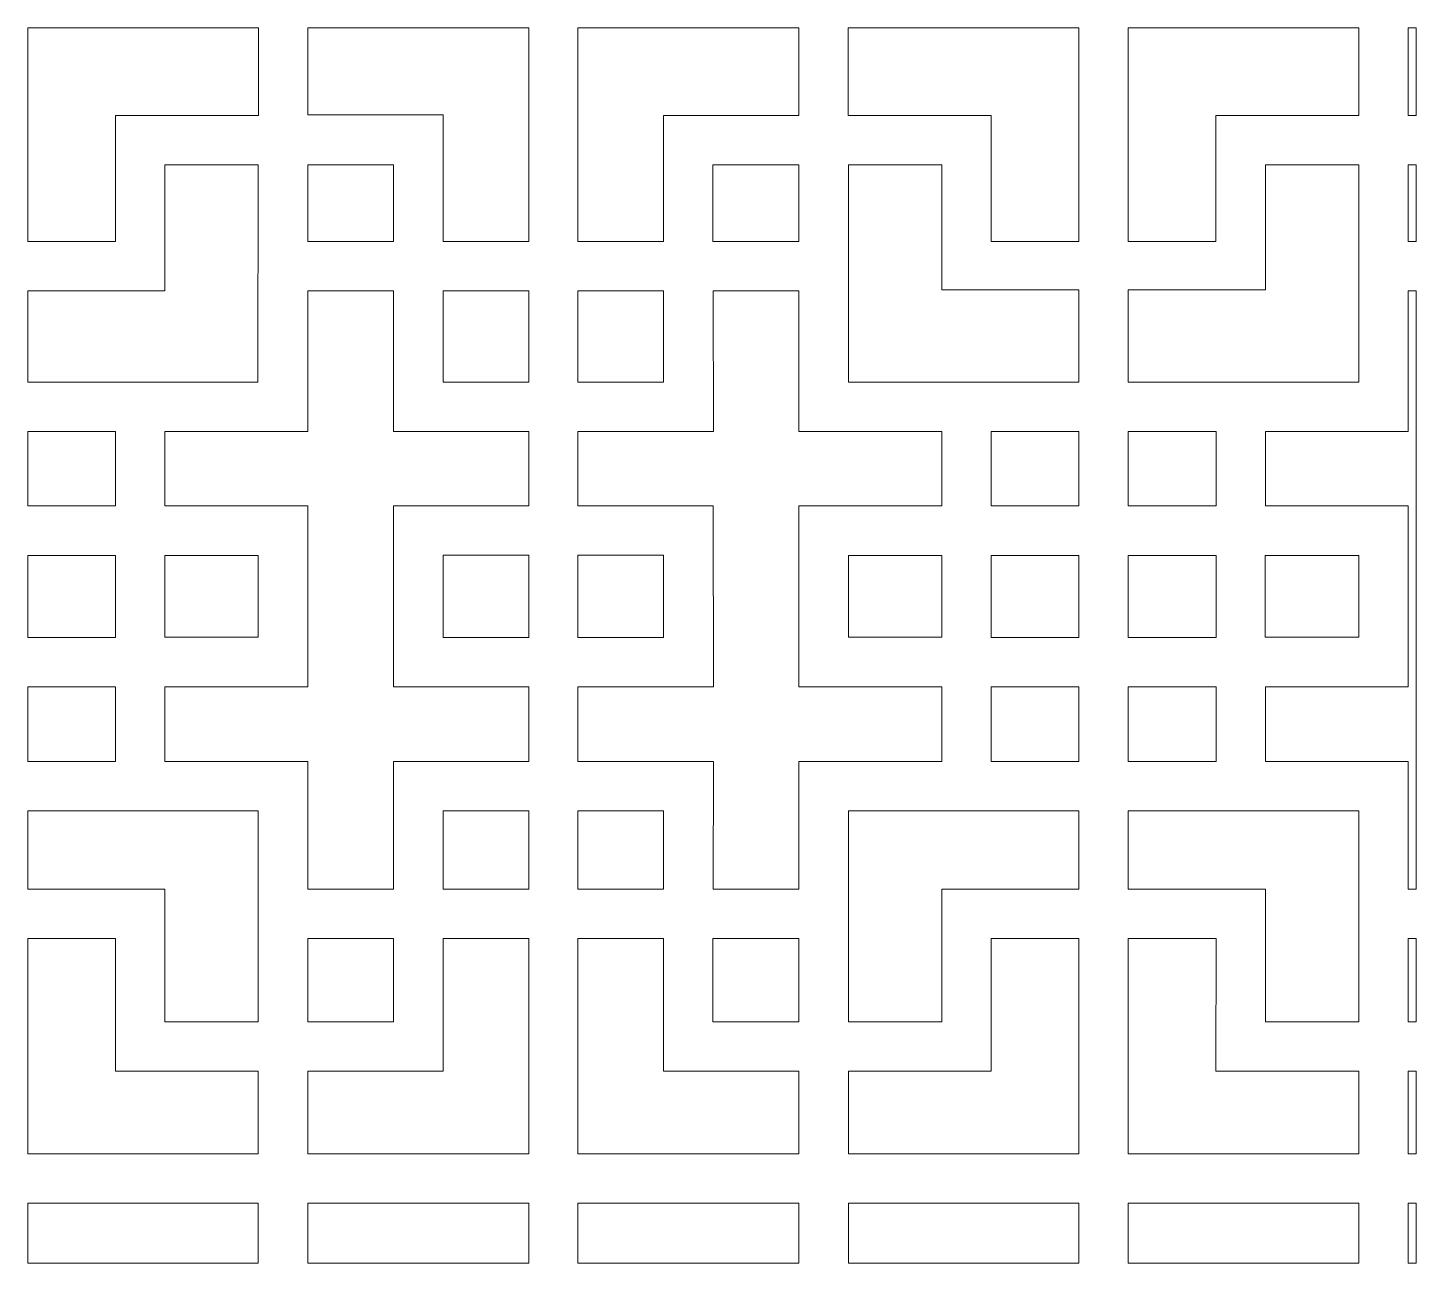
# Model space of a CAD drawing. Header units: centimetres. Extents: x -193 to 324, y -200 to 64.
# Drawn here: x 1.3 to 51.9, y -199.8 to -154.7 of the extents above; entities that cross this region are included whole.
import ezdxf

# ---------------------------------------------------------------- set-up
doc = ezdxf.new("R2010")
doc.units = ezdxf.units.CM
doc.header["$MEASUREMENT"] = 0
doc.layers.add('layer 1', color=7, linetype='Continuous')

msp = doc.modelspace()

# ---------------------------------------------------------------- linework, layer by layer
at = {"layer": 'layer 1', "color": 114, "lineweight": 9}
for points, knots in [([(4.50691, -157.9025), (4.50691, -157.9025), (4.50692, -162.4925), (4.50692, -162.4925), (4.50692, -162.4925), (4.50692, -162.4925), (1.30942, -162.4925), (1.30942, -162.4925), (1.30942, -162.4925), (1.30942, -162.4925), (1.30942, -154.7025), (1.30942, -154.7025), (1.30942, -154.7025), (1.30942, -154.7025), (9.71442, -154.7025), (9.71442, -154.7025), (9.71442, -154.7025), (9.71442, -154.7025), (9.71442, -157.9025), (9.71442, -157.9025), (9.71442, -157.9025), (9.71442, -157.9025), (4.50691, -157.9025), (4.50691, -157.9025)], [0, 0, 0, 0, 0.14285714, 0.14285714, 0.14285714, 0.14285714, 0.28571429, 0.28571429, 0.28571429, 0.28571429, 0.42857143, 0.42857143, 0.42857143, 0.42857143, 0.57142857, 0.57142857, 0.57142857, 0.57142857, 0.71428571, 0.71428571, 0.71428571, 0.71428571, 1, 1, 1, 1]), ([(16.44692, -157.87692), (16.44692, -157.87692), (11.51442, -157.87692), (11.51442, -157.87692), (11.51442, -157.87692), (11.51442, -157.87692), (11.51442, -154.7025), (11.51442, -154.7025), (11.51442, -154.7025), (11.51442, -154.7025), (19.57192, -154.7025), (19.57192, -154.7025), (19.57192, -154.7025), (19.57192, -154.7025), (19.57192, -162.4925), (19.57192, -162.4925), (19.57192, -162.4925), (19.57192, -162.4925), (16.44692, -162.4925), (16.44692, -162.4925), (16.44692, -162.4925), (16.44692, -162.4925), (16.44692, -157.87692), (16.44692, -157.87692)], [0, 0, 0, 0, 0.14285714, 0.14285714, 0.14285714, 0.14285714, 0.28571429, 0.28571429, 0.28571429, 0.28571429, 0.42857143, 0.42857143, 0.42857143, 0.42857143, 0.57142857, 0.57142857, 0.57142857, 0.57142857, 0.71428571, 0.71428571, 0.71428571, 0.71428571, 1, 1, 1, 1]), ([(29.41942, -154.7025), (29.41942, -154.7025), (29.41942, -157.9025), (29.41942, -157.9025), (29.41942, -157.9025), (29.41942, -157.9025), (24.48692, -157.90249), (24.48692, -157.90249), (24.48692, -157.90249), (24.48692, -157.90249), (24.48692, -162.4925), (24.48692, -162.4925), (24.48692, -162.4925), (24.48692, -162.4925), (21.36192, -162.4925), (21.36192, -162.4925), (21.36192, -162.4925), (21.36192, -162.4925), (21.36192, -154.7025), (21.36192, -154.7025), (21.36192, -154.7025), (21.36192, -154.7025), (29.41942, -154.7025), (29.41942, -154.7025)], [0, 0, 0, 0, 0.14285714, 0.14285714, 0.14285714, 0.14285714, 0.28571429, 0.28571429, 0.28571429, 0.28571429, 0.42857143, 0.42857143, 0.42857143, 0.42857143, 0.57142857, 0.57142857, 0.57142857, 0.57142857, 0.71428571, 0.71428571, 0.71428571, 0.71428571, 1, 1, 1, 1]), ([(39.62442, -154.7025), (39.62442, -154.7025), (39.62442, -162.4925), (39.62442, -162.4925), (39.62442, -162.4925), (39.62442, -162.4925), (36.42692, -162.4925), (36.42692, -162.4925), (36.42692, -162.4925), (36.42692, -162.4925), (36.42692, -157.9025), (36.42692, -157.9025), (36.42692, -157.9025), (36.42692, -157.9025), (31.21942, -157.9025), (31.21942, -157.9025), (31.21942, -157.9025), (31.21942, -157.9025), (31.21942, -154.7025), (31.21942, -154.7025), (31.21942, -154.7025), (31.21942, -154.7025), (39.62442, -154.7025), (39.62442, -154.7025)], [0, 0, 0, 0, 0.14285714, 0.14285714, 0.14285714, 0.14285714, 0.28571429, 0.28571429, 0.28571429, 0.28571429, 0.42857143, 0.42857143, 0.42857143, 0.42857143, 0.57142857, 0.57142857, 0.57142857, 0.57142857, 0.71428571, 0.71428571, 0.71428571, 0.71428571, 1, 1, 1, 1]), ([(41.42398, -154.7025), (41.42398, -154.7025), (41.42398, -162.4925), (41.42398, -162.4925), (41.42398, -162.4925), (41.42398, -162.4925), (44.62148, -162.4925), (44.62148, -162.4925), (44.62148, -162.4925), (44.62148, -162.4925), (44.62148, -157.9025), (44.62148, -157.9025), (44.62148, -157.9025), (44.62148, -157.9025), (49.82898, -157.9025), (49.82898, -157.9025), (49.82898, -157.9025), (49.82898, -157.9025), (49.82898, -154.7025), (49.82898, -154.7025), (49.82898, -154.7025), (49.82898, -154.7025), (41.42398, -154.7025), (41.42398, -154.7025)], [0, 0, 0, 0, 0.14285714, 0.14285714, 0.14285714, 0.14285714, 0.28571429, 0.28571429, 0.28571429, 0.28571429, 0.42857143, 0.42857143, 0.42857143, 0.42857143, 0.57142857, 0.57142857, 0.57142857, 0.57142857, 0.71428571, 0.71428571, 0.71428571, 0.71428571, 1, 1, 1, 1]), ([(51.92243, -157.90245), (51.92243, -157.90245), (51.62898, -157.9025), (51.62898, -157.9025), (51.62898, -157.9025), (51.62898, -157.9025), (51.62898, -154.7025), (51.62898, -154.7025), (51.62898, -154.7025), (51.62898, -154.7025), (51.92243, -154.70249), (51.92243, -154.70249), (51.92243, -154.70249), (51.92243, -154.70249), (51.92243, -157.90245), (51.92243, -157.90245)], [0, 0, 0, 0, 0.2, 0.2, 0.2, 0.2, 0.4, 0.4, 0.4, 0.4, 0.6, 0.6, 0.6, 0.6, 1, 1, 1, 1]), ([(9.69581, -167.62756), (9.69581, -167.62756), (1.30942, -167.62749), (1.30942, -167.62749), (1.30942, -167.62749), (1.30942, -167.62749), (1.30942, -164.29249), (1.30942, -164.29249), (1.30942, -164.29249), (1.30942, -164.29249), (6.30942, -164.29295), (6.30942, -164.29295), (6.30942, -164.29295), (6.30942, -164.29295), (6.30942, -159.7025), (6.30942, -159.7025), (6.30942, -159.7025), (6.30942, -159.7025), (9.71192, -159.7025), (9.71192, -159.7025), (9.71192, -159.7025), (9.71192, -159.7025), (9.69581, -167.62756), (9.69581, -167.62756)], [0, 0, 0, 0, 0.14285714, 0.14285714, 0.14285714, 0.14285714, 0.28571429, 0.28571429, 0.28571429, 0.28571429, 0.42857143, 0.42857143, 0.42857143, 0.42857143, 0.57142857, 0.57142857, 0.57142857, 0.57142857, 0.71428571, 0.71428571, 0.71428571, 0.71428571, 1, 1, 1, 1]), ([(11.51442, -159.7025), (11.51442, -159.7025), (14.64692, -159.7025), (14.64692, -159.7025), (14.64692, -159.7025), (14.64692, -159.7025), (14.64692, -162.4925), (14.64692, -162.4925), (14.64692, -162.4925), (14.64692, -162.4925), (11.51442, -162.4925), (11.51442, -162.4925), (11.51442, -162.4925), (11.51442, -162.4925), (11.51442, -159.7025), (11.51442, -159.7025)], [0, 0, 0, 0, 0.2, 0.2, 0.2, 0.2, 0.4, 0.4, 0.4, 0.4, 0.6, 0.6, 0.6, 0.6, 1, 1, 1, 1]), ([(26.28692, -159.7025), (26.28692, -159.7025), (29.41942, -159.7025), (29.41942, -159.7025), (29.41942, -159.7025), (29.41942, -159.7025), (29.41942, -162.4925), (29.41942, -162.4925), (29.41942, -162.4925), (29.41942, -162.4925), (26.28692, -162.4925), (26.28692, -162.4925), (26.28692, -162.4925), (26.28692, -162.4925), (26.28692, -159.7025), (26.28692, -159.7025)], [0, 0, 0, 0, 0.2, 0.2, 0.2, 0.2, 0.4, 0.4, 0.4, 0.4, 0.6, 0.6, 0.6, 0.6, 1, 1, 1, 1]), ([(31.22192, -167.62749), (31.22192, -167.62749), (31.22192, -159.7025), (31.22192, -159.7025), (31.22192, -159.7025), (31.22192, -159.7025), (34.62595, -159.7025), (34.62595, -159.7025), (34.62595, -159.7025), (34.62595, -159.7025), (34.62442, -164.25875), (34.62442, -164.25875), (34.62442, -164.25875), (34.62442, -164.25875), (39.62442, -164.25875), (39.62442, -164.25875), (39.62442, -164.25875), (39.62442, -164.25875), (39.62442, -167.62749), (39.62442, -167.62749), (39.62442, -167.62749), (39.62442, -167.62749), (31.22192, -167.62749), (31.22192, -167.62749)], [0, 0, 0, 0, 0.14285714, 0.14285714, 0.14285714, 0.14285714, 0.28571429, 0.28571429, 0.28571429, 0.28571429, 0.42857143, 0.42857143, 0.42857143, 0.42857143, 0.57142857, 0.57142857, 0.57142857, 0.57142857, 0.71428571, 0.71428571, 0.71428571, 0.71428571, 1, 1, 1, 1]), ([(49.82648, -167.62749), (49.82648, -167.62749), (49.82648, -159.7025), (49.82648, -159.7025), (49.82648, -159.7025), (49.82648, -159.7025), (46.42245, -159.7025), (46.42245, -159.7025), (46.42245, -159.7025), (46.42245, -159.7025), (46.42398, -164.25875), (46.42398, -164.25875), (46.42398, -164.25875), (46.42398, -164.25875), (41.42398, -164.25875), (41.42398, -164.25875), (41.42398, -164.25875), (41.42398, -164.25875), (41.42398, -167.62749), (41.42398, -167.62749), (41.42398, -167.62749), (41.42398, -167.62749), (49.82648, -167.62749), (49.82648, -167.62749)], [0, 0, 0, 0, 0.14285714, 0.14285714, 0.14285714, 0.14285714, 0.28571429, 0.28571429, 0.28571429, 0.28571429, 0.42857143, 0.42857143, 0.42857143, 0.42857143, 0.57142857, 0.57142857, 0.57142857, 0.57142857, 0.71428571, 0.71428571, 0.71428571, 0.71428571, 1, 1, 1, 1]), ([(51.92243, -162.49239), (51.92243, -162.49239), (51.62898, -162.4925), (51.62898, -162.4925), (51.62898, -162.4925), (51.62898, -162.4925), (51.62898, -159.7025), (51.62898, -159.7025), (51.62898, -159.7025), (51.62898, -159.7025), (51.92243, -159.7025), (51.92243, -159.7025), (51.92243, -159.7025), (51.92243, -159.7025), (51.92243, -162.49239), (51.92243, -162.49239)], [0, 0, 0, 0, 0.2, 0.2, 0.2, 0.2, 0.4, 0.4, 0.4, 0.4, 0.6, 0.6, 0.6, 0.6, 1, 1, 1, 1]), ([(11.51443, -172.1425), (11.51443, -172.1425), (11.51442, -178.73748), (11.51442, -178.73748), (11.51442, -178.73748), (11.51442, -178.73748), (6.30942, -178.73749), (6.30942, -178.73749), (6.30942, -178.73749), (6.30942, -178.73749), (6.30942, -181.45749), (6.30942, -181.45749), (6.30942, -181.45749), (6.30942, -181.45749), (11.51442, -181.45749), (11.51442, -181.45749), (11.51442, -181.45749), (11.51442, -181.45749), (11.51442, -186.1175), (11.51442, -186.1175), (11.51442, -186.1175), (11.51442, -186.1175), (14.64192, -186.1175), (14.64192, -186.1175), (14.64192, -186.1175), (14.64192, -186.1175), (14.64192, -181.45501), (14.64192, -181.45501), (14.64192, -181.45501), (14.64192, -181.45501), (19.57692, -181.45749), (19.57692, -181.45749), (19.57692, -181.45749), (19.57692, -181.45749), (19.57692, -178.73749), (19.57692, -178.73749), (19.57692, -178.73749), (19.57692, -178.73749), (14.64192, -178.73749), (14.64192, -178.73749), (14.64192, -178.73749), (14.64192, -178.73749), (14.64192, -172.14251), (14.64192, -172.14251), (14.64192, -172.14251), (14.64192, -172.14251), (19.57692, -172.1425), (19.57692, -172.1425), (19.57692, -172.1425), (19.57692, -172.1425), (19.57692, -169.42999), (19.57692, -169.42999), (19.57692, -169.42999), (19.57692, -169.42999), (14.64192, -169.43), (14.64192, -169.43), (14.64192, -169.43), (14.64192, -169.43), (14.64192, -164.29249), (14.64192, -164.29249), (14.64192, -164.29249), (14.64192, -164.29249), (11.51442, -164.29249), (11.51442, -164.29249), (11.51442, -164.29249), (11.51442, -164.29249), (11.51442, -169.42999), (11.51442, -169.42999), (11.51442, -169.42999), (11.51442, -169.42999), (6.30942, -169.42999), (6.30942, -169.42999), (6.30942, -169.42999), (6.30942, -169.42999), (6.30942, -172.1425), (6.30942, -172.1425), (6.30942, -172.1425), (6.30942, -172.1425), (11.51443, -172.1425), (11.51443, -172.1425)], [0, 0, 0, 0, 0.04761905, 0.04761905, 0.04761905, 0.04761905, 0.0952381, 0.0952381, 0.0952381, 0.0952381, 0.14285714, 0.14285714, 0.14285714, 0.14285714, 0.19047619, 0.19047619, 0.19047619, 0.19047619, 0.23809524, 0.23809524, 0.23809524, 0.23809524, 0.28571429, 0.28571429, 0.28571429, 0.28571429, 0.33333333, 0.33333333, 0.33333333, 0.33333333, 0.38095238, 0.38095238, 0.38095238, 0.38095238, 0.42857143, 0.42857143, 0.42857143, 0.42857143, 0.47619048, 0.47619048, 0.47619048, 0.47619048, 0.52380952, 0.52380952, 0.52380952, 0.52380952, 0.57142857, 0.57142857, 0.57142857, 0.57142857, 0.61904762, 0.61904762, 0.61904762, 0.61904762, 0.66666667, 0.66666667, 0.66666667, 0.66666667, 0.71428571, 0.71428571, 0.71428571, 0.71428571, 0.76190476, 0.76190476, 0.76190476, 0.76190476, 0.80952381, 0.80952381, 0.80952381, 0.80952381, 0.85714286, 0.85714286, 0.85714286, 0.85714286, 0.9047619, 0.9047619, 0.9047619, 0.9047619, 1, 1, 1, 1]), ([(16.44692, -164.29499), (16.44692, -164.29499), (19.57692, -164.29499), (19.57692, -164.29499), (19.57692, -164.29499), (19.57692, -164.29499), (19.57692, -167.62749), (19.57692, -167.62749), (19.57692, -167.62749), (19.57692, -167.62749), (16.44692, -167.62749), (16.44692, -167.62749), (16.44692, -167.62749), (16.44692, -167.62749), (16.44692, -164.29499), (16.44692, -164.29499)], [0, 0, 0, 0, 0.2, 0.2, 0.2, 0.2, 0.4, 0.4, 0.4, 0.4, 0.6, 0.6, 0.6, 0.6, 1, 1, 1, 1]), ([(26.3044, -178.73749), (26.3044, -178.73749), (26.29192, -172.14249), (26.29192, -172.14249), (26.29192, -172.14249), (26.29192, -172.14249), (21.35692, -172.1425), (21.35692, -172.1425), (21.35692, -172.1425), (21.35692, -172.1425), (21.35692, -169.42999), (21.35692, -169.42999), (21.35692, -169.42999), (21.35692, -169.42999), (26.30439, -169.42999), (26.30439, -169.42999), (26.30439, -169.42999), (26.30439, -169.42999), (26.29192, -164.29249), (26.29192, -164.29249), (26.29192, -164.29249), (26.29192, -164.29249), (29.41942, -164.29249), (29.41942, -164.29249), (29.41942, -164.29249), (29.41942, -164.29249), (29.41942, -169.42999), (29.41942, -169.42999), (29.41942, -169.42999), (29.41942, -169.42999), (34.62442, -169.42999), (34.62442, -169.42999), (34.62442, -169.42999), (34.62442, -169.42999), (34.62442, -172.1425), (34.62442, -172.1425), (34.62442, -172.1425), (34.62442, -172.1425), (29.41942, -172.14249), (29.41942, -172.14249), (29.41942, -172.14249), (29.41942, -172.14249), (29.41942, -178.7375), (29.41942, -178.7375), (29.41942, -178.7375), (29.41942, -178.7375), (34.62442, -178.73749), (34.62442, -178.73749), (34.62442, -178.73749), (34.62442, -178.73749), (34.62442, -181.45749), (34.62442, -181.45749), (34.62442, -181.45749), (34.62442, -181.45749), (29.41942, -181.455), (29.41942, -181.455), (29.41942, -181.455), (29.41942, -181.455), (29.41942, -186.1175), (29.41942, -186.1175), (29.41942, -186.1175), (29.41942, -186.1175), (26.29192, -186.1175), (26.29192, -186.1175), (26.29192, -186.1175), (26.29192, -186.1175), (26.30439, -181.45749), (26.30439, -181.45749), (26.30439, -181.45749), (26.30439, -181.45749), (21.35692, -181.45749), (21.35692, -181.45749), (21.35692, -181.45749), (21.35692, -181.45749), (21.35692, -178.73749), (21.35692, -178.73749), (21.35692, -178.73749), (21.35692, -178.73749), (26.3044, -178.73749), (26.3044, -178.73749)], [0, 0, 0, 0, 0.04761905, 0.04761905, 0.04761905, 0.04761905, 0.0952381, 0.0952381, 0.0952381, 0.0952381, 0.14285714, 0.14285714, 0.14285714, 0.14285714, 0.19047619, 0.19047619, 0.19047619, 0.19047619, 0.23809524, 0.23809524, 0.23809524, 0.23809524, 0.28571429, 0.28571429, 0.28571429, 0.28571429, 0.33333333, 0.33333333, 0.33333333, 0.33333333, 0.38095238, 0.38095238, 0.38095238, 0.38095238, 0.42857143, 0.42857143, 0.42857143, 0.42857143, 0.47619048, 0.47619048, 0.47619048, 0.47619048, 0.52380952, 0.52380952, 0.52380952, 0.52380952, 0.57142857, 0.57142857, 0.57142857, 0.57142857, 0.61904762, 0.61904762, 0.61904762, 0.61904762, 0.66666667, 0.66666667, 0.66666667, 0.66666667, 0.71428571, 0.71428571, 0.71428571, 0.71428571, 0.76190476, 0.76190476, 0.76190476, 0.76190476, 0.80952381, 0.80952381, 0.80952381, 0.80952381, 0.85714286, 0.85714286, 0.85714286, 0.85714286, 0.9047619, 0.9047619, 0.9047619, 0.9047619, 1, 1, 1, 1]), ([(21.35692, -164.29499), (21.35692, -164.29499), (24.48692, -164.29499), (24.48692, -164.29499), (24.48692, -164.29499), (24.48692, -164.29499), (24.48692, -167.62749), (24.48692, -167.62749), (24.48692, -167.62749), (24.48692, -167.62749), (21.35692, -167.62749), (21.35692, -167.62749), (21.35692, -167.62749), (21.35692, -167.62749), (21.35692, -164.29499), (21.35692, -164.29499)], [0, 0, 0, 0, 0.2, 0.2, 0.2, 0.2, 0.4, 0.4, 0.4, 0.4, 0.6, 0.6, 0.6, 0.6, 1, 1, 1, 1]), ([(51.92243, -186.11752), (51.92243, -186.11752), (51.62898, -186.1175), (51.62898, -186.1175), (51.62898, -186.1175), (51.62898, -186.1175), (51.62898, -181.455), (51.62898, -181.455), (51.62898, -181.455), (51.62898, -181.455), (46.42398, -181.45749), (46.42398, -181.45749), (46.42398, -181.45749), (46.42398, -181.45749), (46.42398, -178.73749), (46.42398, -178.73749), (46.42398, -178.73749), (46.42398, -178.73749), (51.62898, -178.7375), (51.62898, -178.7375), (51.62898, -178.7375), (51.62898, -178.7375), (51.62898, -172.14249), (51.62898, -172.14249), (51.62898, -172.14249), (51.62898, -172.14249), (46.42398, -172.1425), (46.42398, -172.1425), (46.42398, -172.1425), (46.42398, -172.1425), (46.42398, -169.42999), (46.42398, -169.42999), (46.42398, -169.42999), (46.42398, -169.42999), (51.62898, -169.42999), (51.62898, -169.42999), (51.62898, -169.42999), (51.62898, -169.42999), (51.62898, -164.29249), (51.62898, -164.29249), (51.62898, -164.29249), (51.62898, -164.29249), (51.92243, -164.29249), (51.92243, -164.29249), (51.92243, -164.29249), (51.92243, -164.29249), (51.92243, -186.11752), (51.92243, -186.11752)], [0, 0, 0, 0, 0.07692308, 0.07692308, 0.07692308, 0.07692308, 0.15384615, 0.15384615, 0.15384615, 0.15384615, 0.23076923, 0.23076923, 0.23076923, 0.23076923, 0.30769231, 0.30769231, 0.30769231, 0.30769231, 0.38461538, 0.38461538, 0.38461538, 0.38461538, 0.46153846, 0.46153846, 0.46153846, 0.46153846, 0.53846154, 0.53846154, 0.53846154, 0.53846154, 0.61538462, 0.61538462, 0.61538462, 0.61538462, 0.69230769, 0.69230769, 0.69230769, 0.69230769, 0.76923077, 0.76923077, 0.76923077, 0.76923077, 0.84615385, 0.84615385, 0.84615385, 0.84615385, 1, 1, 1, 1]), ([(1.30942, -169.4275), (1.30942, -169.4275), (4.50942, -169.4275), (4.50942, -169.4275), (4.50942, -169.4275), (4.50942, -169.4275), (4.50942, -172.1425), (4.50942, -172.1425), (4.50942, -172.1425), (4.50942, -172.1425), (1.30942, -172.1425), (1.30942, -172.1425), (1.30942, -172.1425), (1.30942, -172.1425), (1.30942, -169.4275), (1.30942, -169.4275)], [0, 0, 0, 0, 0.2, 0.2, 0.2, 0.2, 0.4, 0.4, 0.4, 0.4, 0.6, 0.6, 0.6, 0.6, 1, 1, 1, 1]), ([(36.42442, -169.4275), (36.42442, -169.4275), (39.62442, -169.4275), (39.62442, -169.4275), (39.62442, -169.4275), (39.62442, -169.4275), (39.62442, -172.1425), (39.62442, -172.1425), (39.62442, -172.1425), (39.62442, -172.1425), (36.42442, -172.1425), (36.42442, -172.1425), (36.42442, -172.1425), (36.42442, -172.1425), (36.42442, -169.4275), (36.42442, -169.4275)], [0, 0, 0, 0, 0.2, 0.2, 0.2, 0.2, 0.4, 0.4, 0.4, 0.4, 0.6, 0.6, 0.6, 0.6, 1, 1, 1, 1]), ([(44.62398, -169.4275), (44.62398, -169.4275), (41.42398, -169.4275), (41.42398, -169.4275), (41.42398, -169.4275), (41.42398, -169.4275), (41.42398, -172.1425), (41.42398, -172.1425), (41.42398, -172.1425), (41.42398, -172.1425), (44.62398, -172.1425), (44.62398, -172.1425), (44.62398, -172.1425), (44.62398, -172.1425), (44.62398, -169.4275), (44.62398, -169.4275)], [0, 0, 0, 0, 0.2, 0.2, 0.2, 0.2, 0.4, 0.4, 0.4, 0.4, 0.6, 0.6, 0.6, 0.6, 1, 1, 1, 1]), ([(1.30942, -173.9425), (1.30942, -173.9425), (4.50942, -173.9425), (4.50942, -173.9425), (4.50942, -173.9425), (4.50942, -173.9425), (4.50942, -176.93749), (4.50942, -176.93749), (4.50942, -176.93749), (4.50942, -176.93749), (1.30942, -176.93749), (1.30942, -176.93749), (1.30942, -176.93749), (1.30942, -176.93749), (1.30942, -173.9425), (1.30942, -173.9425)], [0, 0, 0, 0, 0.2, 0.2, 0.2, 0.2, 0.4, 0.4, 0.4, 0.4, 0.6, 0.6, 0.6, 0.6, 1, 1, 1, 1]), ([(6.30442, -173.9425), (6.30442, -173.9425), (9.71192, -173.9425), (9.71192, -173.9425), (9.71192, -173.9425), (9.71192, -173.9425), (9.71192, -176.93249), (9.71192, -176.93249), (9.71192, -176.93249), (9.71192, -176.93249), (6.30442, -176.93249), (6.30442, -176.93249), (6.30442, -176.93249), (6.30442, -176.93249), (6.30442, -173.9425), (6.30442, -173.9425)], [0, 0, 0, 0, 0.2, 0.2, 0.2, 0.2, 0.4, 0.4, 0.4, 0.4, 0.6, 0.6, 0.6, 0.6, 1, 1, 1, 1]), ([(16.44692, -173.93999), (16.44692, -173.93999), (19.57942, -173.93999), (19.57942, -173.93999), (19.57942, -173.93999), (19.57942, -173.93999), (19.57942, -176.93749), (19.57942, -176.93749), (19.57942, -176.93749), (19.57942, -176.93749), (16.44692, -176.93749), (16.44692, -176.93749), (16.44692, -176.93749), (16.44692, -176.93749), (16.44692, -173.93999), (16.44692, -173.93999)], [0, 0, 0, 0, 0.2, 0.2, 0.2, 0.2, 0.4, 0.4, 0.4, 0.4, 0.6, 0.6, 0.6, 0.6, 1, 1, 1, 1]), ([(21.35692, -173.93999), (21.35692, -173.93999), (24.48692, -173.93999), (24.48692, -173.93999), (24.48692, -173.93999), (24.48692, -173.93999), (24.48692, -176.93749), (24.48692, -176.93749), (24.48692, -176.93749), (24.48692, -176.93749), (21.35692, -176.93749), (21.35692, -176.93749), (21.35692, -176.93749), (21.35692, -176.93749), (21.35692, -173.93999), (21.35692, -173.93999)], [0, 0, 0, 0, 0.2, 0.2, 0.2, 0.2, 0.4, 0.4, 0.4, 0.4, 0.6, 0.6, 0.6, 0.6, 1, 1, 1, 1]), ([(31.22192, -173.9425), (31.22192, -173.9425), (34.62942, -173.9425), (34.62942, -173.9425), (34.62942, -173.9425), (34.62942, -173.9425), (34.62942, -176.93249), (34.62942, -176.93249), (34.62942, -176.93249), (34.62942, -176.93249), (31.22192, -176.93249), (31.22192, -176.93249), (31.22192, -176.93249), (31.22192, -176.93249), (31.22192, -173.9425), (31.22192, -173.9425)], [0, 0, 0, 0, 0.2, 0.2, 0.2, 0.2, 0.4, 0.4, 0.4, 0.4, 0.6, 0.6, 0.6, 0.6, 1, 1, 1, 1]), ([(36.42442, -173.9425), (36.42442, -173.9425), (39.62442, -173.9425), (39.62442, -173.9425), (39.62442, -173.9425), (39.62442, -173.9425), (39.62442, -176.93749), (39.62442, -176.93749), (39.62442, -176.93749), (39.62442, -176.93749), (36.42442, -176.93749), (36.42442, -176.93749), (36.42442, -176.93749), (36.42442, -176.93749), (36.42442, -173.9425), (36.42442, -173.9425)], [0, 0, 0, 0, 0.2, 0.2, 0.2, 0.2, 0.4, 0.4, 0.4, 0.4, 0.6, 0.6, 0.6, 0.6, 1, 1, 1, 1]), ([(44.62398, -173.9425), (44.62398, -173.9425), (41.42398, -173.9425), (41.42398, -173.9425), (41.42398, -173.9425), (41.42398, -173.9425), (41.42398, -176.93749), (41.42398, -176.93749), (41.42398, -176.93749), (41.42398, -176.93749), (44.62398, -176.93749), (44.62398, -176.93749), (44.62398, -176.93749), (44.62398, -176.93749), (44.62398, -173.9425), (44.62398, -173.9425)], [0, 0, 0, 0, 0.2, 0.2, 0.2, 0.2, 0.4, 0.4, 0.4, 0.4, 0.6, 0.6, 0.6, 0.6, 1, 1, 1, 1]), ([(49.82648, -173.9425), (49.82648, -173.9425), (46.41898, -173.9425), (46.41898, -173.9425), (46.41898, -173.9425), (46.41898, -173.9425), (46.41898, -176.93249), (46.41898, -176.93249), (46.41898, -176.93249), (46.41898, -176.93249), (49.82648, -176.93249), (49.82648, -176.93249), (49.82648, -176.93249), (49.82648, -176.93249), (49.82648, -173.9425), (49.82648, -173.9425)], [0, 0, 0, 0, 0.2, 0.2, 0.2, 0.2, 0.4, 0.4, 0.4, 0.4, 0.6, 0.6, 0.6, 0.6, 1, 1, 1, 1]), ([(1.30993, -178.73336), (1.30993, -178.73336), (4.50782, -178.73336), (4.50782, -178.73336), (4.50782, -178.73336), (4.50782, -178.73336), (4.50782, -181.45972), (4.50782, -181.45972), (4.50782, -181.45972), (4.50782, -181.45972), (1.30993, -181.45972), (1.30993, -181.45972), (1.30993, -181.45972), (1.30993, -181.45972), (1.30993, -178.73336), (1.30993, -178.73336)], [0, 0, 0, 0, 0.2, 0.2, 0.2, 0.2, 0.4, 0.4, 0.4, 0.4, 0.6, 0.6, 0.6, 0.6, 1, 1, 1, 1]), ([(36.42442, -178.735), (36.42442, -178.735), (39.62442, -178.735), (39.62442, -178.735), (39.62442, -178.735), (39.62442, -178.735), (39.62442, -181.45749), (39.62442, -181.45749), (39.62442, -181.45749), (39.62442, -181.45749), (36.42442, -181.45749), (36.42442, -181.45749), (36.42442, -181.45749), (36.42442, -181.45749), (36.42442, -178.735), (36.42442, -178.735)], [0, 0, 0, 0, 0.2, 0.2, 0.2, 0.2, 0.4, 0.4, 0.4, 0.4, 0.6, 0.6, 0.6, 0.6, 1, 1, 1, 1]), ([(44.62398, -178.735), (44.62398, -178.735), (41.42398, -178.735), (41.42398, -178.735), (41.42398, -178.735), (41.42398, -178.735), (41.42398, -181.45749), (41.42398, -181.45749), (41.42398, -181.45749), (41.42398, -181.45749), (44.62398, -181.45749), (44.62398, -181.45749), (44.62398, -181.45749), (44.62398, -181.45749), (44.62398, -178.735), (44.62398, -178.735)], [0, 0, 0, 0, 0.2, 0.2, 0.2, 0.2, 0.4, 0.4, 0.4, 0.4, 0.6, 0.6, 0.6, 0.6, 1, 1, 1, 1]), ([(6.30942, -186.1125), (6.30942, -186.1125), (1.30942, -186.11372), (1.30942, -186.11372), (1.30942, -186.11372), (1.30942, -186.11372), (1.30942, -183.2575), (1.30942, -183.2575), (1.30942, -183.2575), (1.30942, -183.2575), (9.70652, -183.2575), (9.70652, -183.2575), (9.70652, -183.2575), (9.70652, -183.2575), (9.71192, -190.96), (9.71192, -190.96), (9.71192, -190.96), (9.71192, -190.96), (6.30942, -190.96), (6.30942, -190.96), (6.30942, -190.96), (6.30942, -190.96), (6.30942, -186.1125), (6.30942, -186.1125)], [0, 0, 0, 0, 0.14285714, 0.14285714, 0.14285714, 0.14285714, 0.28571429, 0.28571429, 0.28571429, 0.28571429, 0.42857143, 0.42857143, 0.42857143, 0.42857143, 0.57142857, 0.57142857, 0.57142857, 0.57142857, 0.71428571, 0.71428571, 0.71428571, 0.71428571, 1, 1, 1, 1]), ([(16.44692, -183.255), (16.44692, -183.255), (19.57692, -183.255), (19.57692, -183.255), (19.57692, -183.255), (19.57692, -183.255), (19.57692, -186.1125), (19.57692, -186.1125), (19.57692, -186.1125), (19.57692, -186.1125), (16.44692, -186.1125), (16.44692, -186.1125), (16.44692, -186.1125), (16.44692, -186.1125), (16.44692, -183.255), (16.44692, -183.255)], [0, 0, 0, 0, 0.2, 0.2, 0.2, 0.2, 0.4, 0.4, 0.4, 0.4, 0.6, 0.6, 0.6, 0.6, 1, 1, 1, 1]), ([(21.35692, -183.255), (21.35692, -183.255), (24.48942, -183.255), (24.48942, -183.255), (24.48942, -183.255), (24.48942, -183.255), (24.48942, -186.1125), (24.48942, -186.1125), (24.48942, -186.1125), (24.48942, -186.1125), (21.35692, -186.1125), (21.35692, -186.1125), (21.35692, -186.1125), (21.35692, -186.1125), (21.35692, -183.255), (21.35692, -183.255)], [0, 0, 0, 0, 0.2, 0.2, 0.2, 0.2, 0.4, 0.4, 0.4, 0.4, 0.6, 0.6, 0.6, 0.6, 1, 1, 1, 1]), ([(34.62442, -186.1125), (34.62442, -186.1125), (39.62442, -186.1175), (39.62442, -186.1175), (39.62442, -186.1175), (39.62442, -186.1175), (39.62442, -183.2575), (39.62442, -183.2575), (39.62442, -183.2575), (39.62442, -183.2575), (31.22192, -183.2575), (31.22192, -183.2575), (31.22192, -183.2575), (31.22192, -183.2575), (31.22192, -190.96), (31.22192, -190.96), (31.22192, -190.96), (31.22192, -190.96), (34.62442, -190.96), (34.62442, -190.96), (34.62442, -190.96), (34.62442, -190.96), (34.62442, -186.1125), (34.62442, -186.1125)], [0, 0, 0, 0, 0.14285714, 0.14285714, 0.14285714, 0.14285714, 0.28571429, 0.28571429, 0.28571429, 0.28571429, 0.42857143, 0.42857143, 0.42857143, 0.42857143, 0.57142857, 0.57142857, 0.57142857, 0.57142857, 0.71428571, 0.71428571, 0.71428571, 0.71428571, 1, 1, 1, 1]), ([(46.42398, -186.1125), (46.42398, -186.1125), (41.42398, -186.1175), (41.42398, -186.1175), (41.42398, -186.1175), (41.42398, -186.1175), (41.42398, -183.2575), (41.42398, -183.2575), (41.42398, -183.2575), (41.42398, -183.2575), (49.82648, -183.2575), (49.82648, -183.2575), (49.82648, -183.2575), (49.82648, -183.2575), (49.82648, -190.96), (49.82648, -190.96), (49.82648, -190.96), (49.82648, -190.96), (46.42398, -190.96), (46.42398, -190.96), (46.42398, -190.96), (46.42398, -190.96), (46.42398, -186.1125), (46.42398, -186.1125)], [0, 0, 0, 0, 0.14285714, 0.14285714, 0.14285714, 0.14285714, 0.28571429, 0.28571429, 0.28571429, 0.28571429, 0.42857143, 0.42857143, 0.42857143, 0.42857143, 0.57142857, 0.57142857, 0.57142857, 0.57142857, 0.71428571, 0.71428571, 0.71428571, 0.71428571, 1, 1, 1, 1]), ([(1.30942, -187.915), (1.30942, -187.915), (4.50942, -187.915), (4.50942, -187.915), (4.50942, -187.915), (4.50942, -187.915), (4.50693, -192.76), (4.50693, -192.76), (4.50693, -192.76), (4.50693, -192.76), (9.71192, -192.76), (9.71192, -192.76), (9.71192, -192.76), (9.71192, -192.76), (9.71192, -195.77), (9.71192, -195.77), (9.71192, -195.77), (9.71192, -195.77), (1.30942, -195.77), (1.30942, -195.77), (1.30942, -195.77), (1.30942, -195.77), (1.30942, -187.915), (1.30942, -187.915)], [0, 0, 0, 0, 0.14285714, 0.14285714, 0.14285714, 0.14285714, 0.28571429, 0.28571429, 0.28571429, 0.28571429, 0.42857143, 0.42857143, 0.42857143, 0.42857143, 0.57142857, 0.57142857, 0.57142857, 0.57142857, 0.71428571, 0.71428571, 0.71428571, 0.71428571, 1, 1, 1, 1]), ([(11.51442, -187.9125), (11.51442, -187.9125), (14.64692, -187.9125), (14.64692, -187.9125), (14.64692, -187.9125), (14.64692, -187.9125), (14.64692, -190.96), (14.64692, -190.96), (14.64692, -190.96), (14.64692, -190.96), (11.51442, -190.96), (11.51442, -190.96), (11.51442, -190.96), (11.51442, -190.96), (11.51442, -187.9125), (11.51442, -187.9125)], [0, 0, 0, 0, 0.2, 0.2, 0.2, 0.2, 0.4, 0.4, 0.4, 0.4, 0.6, 0.6, 0.6, 0.6, 1, 1, 1, 1]), ([(16.44692, -192.76), (16.44692, -192.76), (16.44692, -187.915), (16.44692, -187.915), (16.44692, -187.915), (16.44692, -187.915), (19.57692, -187.915), (19.57692, -187.915), (19.57692, -187.915), (19.57692, -187.915), (19.57692, -195.77), (19.57692, -195.77), (19.57692, -195.77), (19.57692, -195.77), (11.51442, -195.77), (11.51442, -195.77), (11.51442, -195.77), (11.51442, -195.77), (11.51442, -192.76), (11.51442, -192.76), (11.51442, -192.76), (11.51442, -192.76), (16.44692, -192.76), (16.44692, -192.76)], [0, 0, 0, 0, 0.14285714, 0.14285714, 0.14285714, 0.14285714, 0.28571429, 0.28571429, 0.28571429, 0.28571429, 0.42857143, 0.42857143, 0.42857143, 0.42857143, 0.57142857, 0.57142857, 0.57142857, 0.57142857, 0.71428571, 0.71428571, 0.71428571, 0.71428571, 1, 1, 1, 1]), ([(21.35692, -195.77), (21.35692, -195.77), (21.35692, -187.915), (21.35692, -187.915), (21.35692, -187.915), (21.35692, -187.915), (24.48943, -187.915), (24.48943, -187.915), (24.48943, -187.915), (24.48943, -187.915), (24.48692, -192.76), (24.48692, -192.76), (24.48692, -192.76), (24.48692, -192.76), (29.41942, -192.76), (29.41942, -192.76), (29.41942, -192.76), (29.41942, -192.76), (29.41942, -195.77), (29.41942, -195.77), (29.41942, -195.77), (29.41942, -195.77), (21.35692, -195.77), (21.35692, -195.77)], [0, 0, 0, 0, 0.14285714, 0.14285714, 0.14285714, 0.14285714, 0.28571429, 0.28571429, 0.28571429, 0.28571429, 0.42857143, 0.42857143, 0.42857143, 0.42857143, 0.57142857, 0.57142857, 0.57142857, 0.57142857, 0.71428571, 0.71428571, 0.71428571, 0.71428571, 1, 1, 1, 1]), ([(26.28692, -187.9125), (26.28692, -187.9125), (29.41942, -187.9125), (29.41942, -187.9125), (29.41942, -187.9125), (29.41942, -187.9125), (29.41942, -190.96), (29.41942, -190.96), (29.41942, -190.96), (29.41942, -190.96), (26.28692, -190.96), (26.28692, -190.96), (26.28692, -190.96), (26.28692, -190.96), (26.28692, -187.9125), (26.28692, -187.9125)], [0, 0, 0, 0, 0.2, 0.2, 0.2, 0.2, 0.4, 0.4, 0.4, 0.4, 0.6, 0.6, 0.6, 0.6, 1, 1, 1, 1]), ([(39.62442, -195.77), (39.62442, -195.77), (39.62442, -187.915), (39.62442, -187.915), (39.62442, -187.915), (39.62442, -187.915), (36.42442, -187.915), (36.42442, -187.915), (36.42442, -187.915), (36.42442, -187.915), (36.42692, -192.76), (36.42692, -192.76), (36.42692, -192.76), (36.42692, -192.76), (31.22192, -192.76), (31.22192, -192.76), (31.22192, -192.76), (31.22192, -192.76), (31.22192, -195.77), (31.22192, -195.77), (31.22192, -195.77), (31.22192, -195.77), (39.62442, -195.77), (39.62442, -195.77)], [0, 0, 0, 0, 0.14285714, 0.14285714, 0.14285714, 0.14285714, 0.28571429, 0.28571429, 0.28571429, 0.28571429, 0.42857143, 0.42857143, 0.42857143, 0.42857143, 0.57142857, 0.57142857, 0.57142857, 0.57142857, 0.71428571, 0.71428571, 0.71428571, 0.71428571, 1, 1, 1, 1]), ([(41.42398, -195.77), (41.42398, -195.77), (41.42398, -187.915), (41.42398, -187.915), (41.42398, -187.915), (41.42398, -187.915), (44.62398, -187.915), (44.62398, -187.915), (44.62398, -187.915), (44.62398, -187.915), (44.62148, -192.76), (44.62148, -192.76), (44.62148, -192.76), (44.62148, -192.76), (49.82648, -192.76), (49.82648, -192.76), (49.82648, -192.76), (49.82648, -192.76), (49.82648, -195.77), (49.82648, -195.77), (49.82648, -195.77), (49.82648, -195.77), (41.42398, -195.77), (41.42398, -195.77)], [0, 0, 0, 0, 0.14285714, 0.14285714, 0.14285714, 0.14285714, 0.28571429, 0.28571429, 0.28571429, 0.28571429, 0.42857143, 0.42857143, 0.42857143, 0.42857143, 0.57142857, 0.57142857, 0.57142857, 0.57142857, 0.71428571, 0.71428571, 0.71428571, 0.71428571, 1, 1, 1, 1]), ([(51.92243, -190.95994), (51.92243, -190.95994), (51.62898, -190.96), (51.62898, -190.96), (51.62898, -190.96), (51.62898, -190.96), (51.62898, -187.9125), (51.62898, -187.9125), (51.62898, -187.9125), (51.62898, -187.9125), (51.92243, -187.9125), (51.92243, -187.9125), (51.92243, -187.9125), (51.92243, -187.9125), (51.92243, -190.95994), (51.92243, -190.95994)], [0, 0, 0, 0, 0.2, 0.2, 0.2, 0.2, 0.4, 0.4, 0.4, 0.4, 0.6, 0.6, 0.6, 0.6, 1, 1, 1, 1]), ([(51.92243, -195.77001), (51.92243, -195.77001), (51.62898, -195.77), (51.62898, -195.77), (51.62898, -195.77), (51.62898, -195.77), (51.62898, -192.76), (51.62898, -192.76), (51.62898, -192.76), (51.62898, -192.76), (51.92243, -192.76), (51.92243, -192.76), (51.92243, -192.76), (51.92243, -192.76), (51.92243, -195.77001), (51.92243, -195.77001)], [0, 0, 0, 0, 0.2, 0.2, 0.2, 0.2, 0.4, 0.4, 0.4, 0.4, 0.6, 0.6, 0.6, 0.6, 1, 1, 1, 1]), ([(1.3094, -199.75882), (1.3094, -199.75882), (1.30942, -197.56924), (1.30942, -197.56924), (1.30942, -197.56924), (1.30942, -197.56924), (9.71192, -197.56924), (9.71192, -197.56924), (9.71192, -197.56924), (9.71192, -197.56924), (9.71192, -199.75882), (9.71192, -199.75882), (9.71192, -199.75882), (9.71192, -199.75882), (1.3094, -199.75882), (1.3094, -199.75882)], [0, 0, 0, 0, 0.2, 0.2, 0.2, 0.2, 0.4, 0.4, 0.4, 0.4, 0.6, 0.6, 0.6, 0.6, 1, 1, 1, 1]), ([(11.51442, -199.75882), (11.51442, -199.75882), (11.51442, -197.56924), (11.51442, -197.56924), (11.51442, -197.56924), (11.51442, -197.56924), (19.57692, -197.56924), (19.57692, -197.56924), (19.57692, -197.56924), (19.57692, -197.56924), (19.57692, -199.75882), (19.57692, -199.75882), (19.57692, -199.75882), (19.57692, -199.75882), (11.51442, -199.75882), (11.51442, -199.75882)], [0, 0, 0, 0, 0.2, 0.2, 0.2, 0.2, 0.4, 0.4, 0.4, 0.4, 0.6, 0.6, 0.6, 0.6, 1, 1, 1, 1]), ([(21.35692, -199.75882), (21.35692, -199.75882), (21.35692, -197.56924), (21.35692, -197.56924), (21.35692, -197.56924), (21.35692, -197.56924), (29.41942, -197.56924), (29.41942, -197.56924), (29.41942, -197.56924), (29.41942, -197.56924), (29.41942, -199.75882), (29.41942, -199.75882), (29.41942, -199.75882), (29.41942, -199.75882), (21.35692, -199.75882), (21.35692, -199.75882)], [0, 0, 0, 0, 0.2, 0.2, 0.2, 0.2, 0.4, 0.4, 0.4, 0.4, 0.6, 0.6, 0.6, 0.6, 1, 1, 1, 1]), ([(31.22192, -199.75882), (31.22192, -199.75882), (31.22192, -197.56924), (31.22192, -197.56924), (31.22192, -197.56924), (31.22192, -197.56924), (39.62442, -197.56924), (39.62442, -197.56924), (39.62442, -197.56924), (39.62442, -197.56924), (39.62442, -199.75882), (39.62442, -199.75882), (39.62442, -199.75882), (39.62442, -199.75882), (31.22192, -199.75882), (31.22192, -199.75882)], [0, 0, 0, 0, 0.2, 0.2, 0.2, 0.2, 0.4, 0.4, 0.4, 0.4, 0.6, 0.6, 0.6, 0.6, 1, 1, 1, 1]), ([(41.42398, -199.75882), (41.42398, -199.75882), (41.42398, -197.56924), (41.42398, -197.56924), (41.42398, -197.56924), (41.42398, -197.56924), (49.82648, -197.56924), (49.82648, -197.56924), (49.82648, -197.56924), (49.82648, -197.56924), (49.82648, -199.75882), (49.82648, -199.75882), (49.82648, -199.75882), (49.82648, -199.75882), (41.42398, -199.75882), (41.42398, -199.75882)], [0, 0, 0, 0, 0.2, 0.2, 0.2, 0.2, 0.4, 0.4, 0.4, 0.4, 0.6, 0.6, 0.6, 0.6, 1, 1, 1, 1]), ([(51.62898, -199.75882), (51.62898, -199.75882), (51.62898, -197.56924), (51.62898, -197.56924), (51.62898, -197.56924), (51.62898, -197.56924), (51.92243, -197.56924), (51.92243, -197.56924), (51.92243, -197.56924), (51.92243, -197.56924), (51.92243, -199.75882), (51.92243, -199.75882), (51.92243, -199.75882), (51.92243, -199.75882), (51.62898, -199.75882), (51.62898, -199.75882)], [0, 0, 0, 0, 0.2, 0.2, 0.2, 0.2, 0.4, 0.4, 0.4, 0.4, 0.6, 0.6, 0.6, 0.6, 1, 1, 1, 1])]:
    msp.add_open_spline(points, degree=3, knots=knots, dxfattribs=at)

doc.saveas('drawing.dxf')
